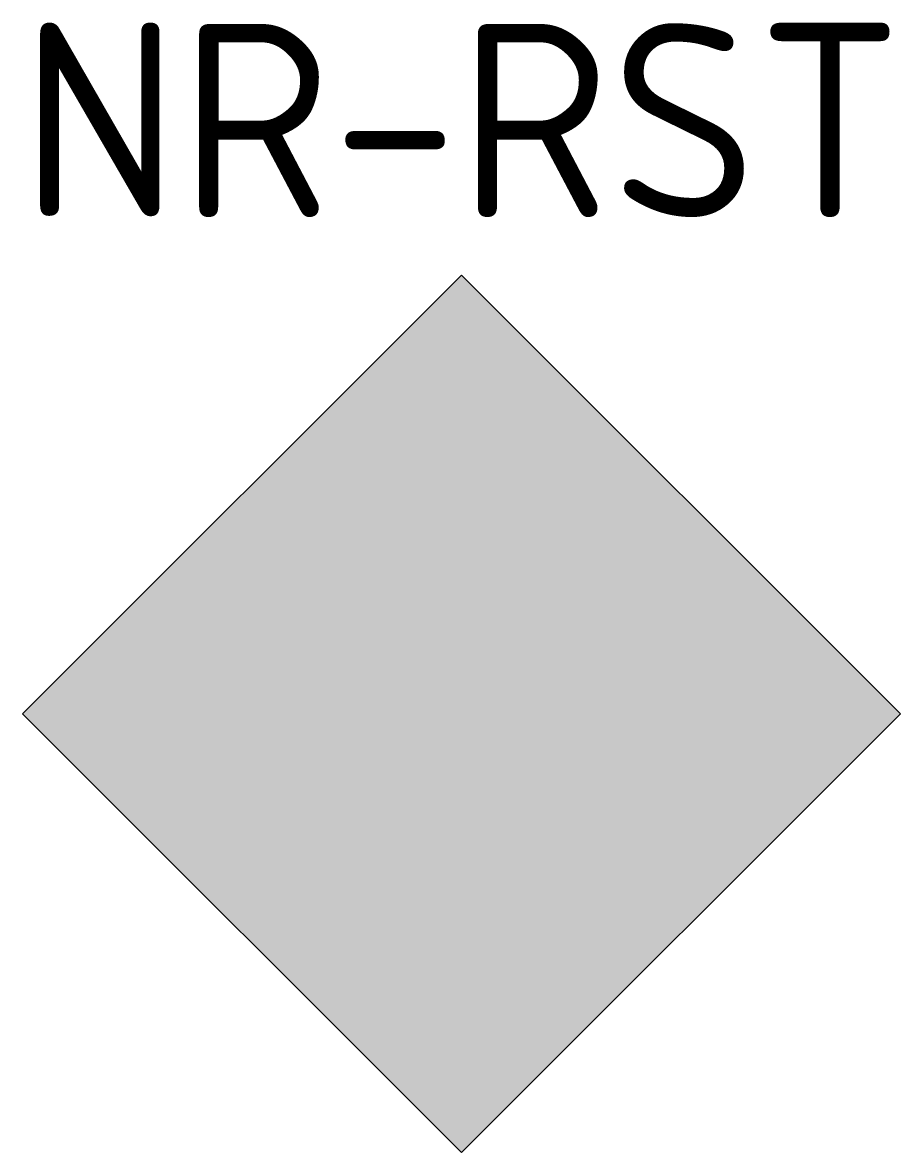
# Model space of a CAD drawing. Header units: metres. Extents: x -5.7 to 5.7, y 0 to 14.6.
import ezdxf
from ezdxf.enums import TextEntityAlignment as Align

# ---------------------------------------------------------------- set-up
doc = ezdxf.new("R2010")
doc.units = ezdxf.units.M
doc.styles.add('NLCS-ISO', font='NLCS-ISO.ttf')

msp = doc.modelspace()

# ---------------------------------------------------------------- hatches: boundary and pattern name
at = {"true_color": 0xf7b500}
h = msp.add_hatch(color=40, dxfattribs=at)
h.dxf.hatch_style = 1
h.paths.add_polyline_path([(0, 0), (5.657, 5.657), (0, 11.314), (-5.657, 5.657)])

# ---------------------------------------------------------------- linework, layer by layer
at = {"color": 40}
msp.add_lwpolyline([(0, 0), (5.657, 5.657), (0, 11.314), (-5.657, 5.657)], close=True, dxfattribs=at)

# ---------------------------------------------------------------- texts
at = {"style": 'NLCS-ISO'}
msp.add_attdef('NR-RST', text='D.1a', height=2.5, dxfattribs=at).set_placement((0, 11.314), align=Align.BOTTOM_CENTER)

doc.saveas('drawing.dxf')
